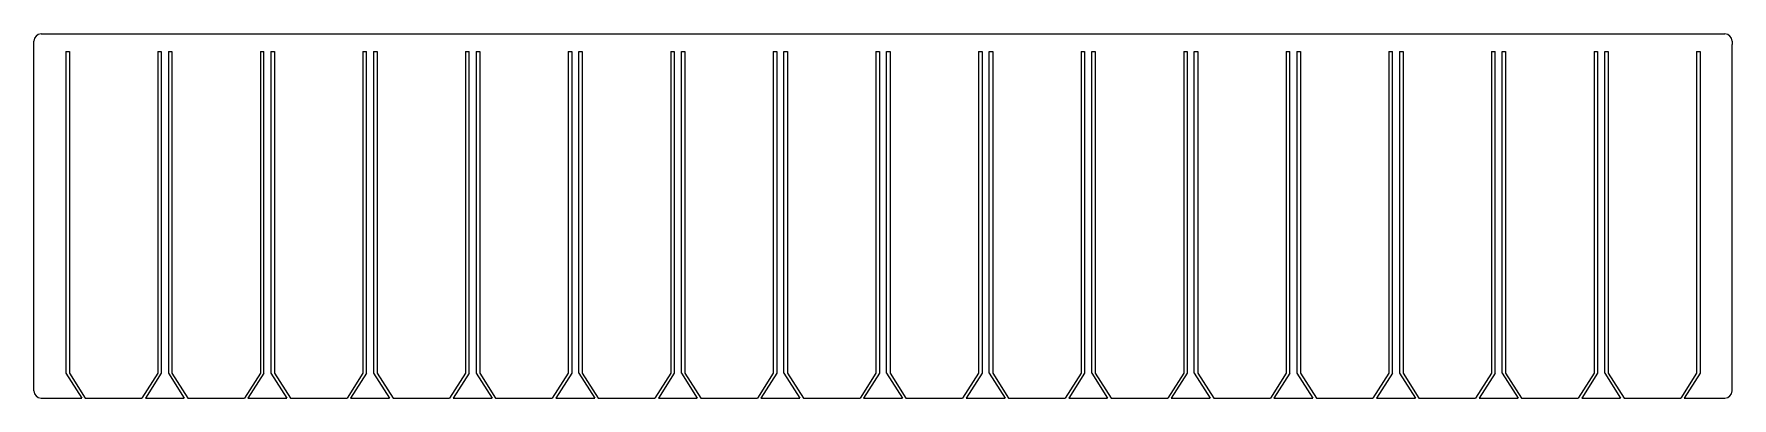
# Model space of a CAD drawing. Header units: millimetres. Extents: x 0 to 480, y 0 to 103.
import ezdxf

# ---------------------------------------------------------------- set-up
doc = ezdxf.new("R2010")
doc.units = ezdxf.units.MM
doc.layers.add('草图平面 01', color=7, linetype='Continuous')

msp = doc.modelspace()

# ---------------------------------------------------------------- linework, layer by layer
at = {"layer": '草图平面 01'}
for p, q in [((0, 100), (0, 101)), ((2, 103), (478, 103)), ((480, 101), (480, 100)), ((0, 2), (0, 100)), ((0, 7), (0, 98)), ((9, 98), (10, 98)), ((9, 98), (9, 7)), ((10, 98), (10, 7)), ((35, 98), (36, 98)), ((35, 98), (35, 7)), ((36, 98), (36, 7)), ((38, 98), (39, 98)), ((38, 98), (38, 7)), ((39, 98), (39, 7)), ((64, 98), (65, 98)), ((64, 98), (64, 7)), ((65, 7), (65, 98)), ((67, 98), (68, 98)), ((67, 98), (67, 7)), ((68, 98), (68, 7)), ((93, 98), (94, 98)), ((93, 98), (93, 7)), ((94, 7), (94, 98)), ((96, 98), (97, 98)), ((96, 98), (96, 7)), ((97, 98), (97, 7)), ((122, 98), (123, 98)), ((122, 98), (122, 7)), ((123, 7), (123, 98)), ((125, 98), (126, 98)), ((125, 98), (125, 7)), ((126, 98), (126, 7)), ((151, 98), (152, 98)), ((151, 98), (151, 7)), ((152, 98), (152, 7)), ((154, 98), (155, 98)), ((154, 7), (154, 98)), ((155, 98), (155, 7)), ((180, 98), (181, 98)), ((180, 98), (180, 7)), ((181, 98), (181, 7)), ((183, 98), (184, 98)), ((183, 7), (183, 98)), ((184, 98), (184, 7)), ((209, 98), (210, 98)), ((209, 98), (209, 7)), ((210, 98), (210, 7)), ((212, 98), (213, 98)), ((212, 7), (212, 98)), ((213, 98), (213, 7)), ((238, 98), (239, 98)), ((238, 98), (238, 7)), ((239, 98), (239, 7)), ((241, 98), (242, 98)), ((241, 7), (241, 98)), ((242, 98), (242, 7)), ((267, 98), (268, 98)), ((267, 98), (267, 7)), ((268, 98), (268, 7)), ((270, 98), (271, 98)), ((270, 7), (270, 98)), ((271, 98), (271, 7)), ((296, 98), (297, 98)), ((296, 98), (296, 7)), ((297, 98), (297, 7)), ((299, 98), (300, 98)), ((299, 7), (299, 98)), ((300, 98), (300, 7)), ((325, 98), (326, 98)), ((325, 98), (325, 7)), ((326, 98), (326, 7)), ((328, 98), (329, 98)), ((328, 7), (328, 98)), ((329, 98), (329, 7)), ((354, 98), (355, 98)), ((354, 98), (354, 7)), ((355, 7), (355, 98)), ((357, 98), (358, 98)), ((357, 98), (357, 7)), ((358, 98), (358, 7)), ((383, 98), (384, 98)), ((383, 98), (383, 7)), ((384, 7), (384, 98)), ((386, 98), (387, 98)), ((386, 98), (386, 7)), ((387, 98), (387, 7)), ((412, 98), (413, 98)), ((412, 98), (412, 7)), ((413, 7), (413, 98)), ((415, 98), (416, 98)), ((415, 7), (415, 98)), ((416, 98), (416, 7)), ((441, 98), (442, 98)), ((441, 98), (441, 7)), ((442, 98), (442, 7)), ((444, 98), (445, 98)), ((444, 7), (444, 98)), ((445, 98), (445, 7)), ((470, 98), (471, 98)), ((470, 98), (470, 7)), ((471, 98), (471, 7)), ((480, 2), (480, 100)), ((0, 2), (0, 7)), ((9, 7), (13.5, 0)), ((10, 7), (14.5, 0)), ((35, 7), (30.5, 0)), ((36, 7), (31.5, 0)), ((38, 7), (42.5, 0)), ((39, 7), (43.5, 0)), ((64, 7), (59.5, 0)), ((65, 7), (60.5, 0)), ((67, 7), (71.5, 0)), ((68, 7), (72.5, 0)), ((93, 7), (88.5, 0)), ((94, 7), (89.5, 0)), ((96, 7), (100.5, 0)), ((97, 7), (101.5, 0)), ((122, 7), (117.5, 0)), ((123, 7), (118.5, 0)), ((125, 7), (129.5, 0)), ((126, 7), (130.5, 0)), ((151, 7), (146.5, 0)), ((152, 7), (147.5, 0)), ((154, 7), (158.5, 0)), ((155, 7), (159.5, 0)), ((180, 7), (175.5, 0)), ((181, 7), (176.5, 0)), ((183, 7), (187.5, 0)), ((184, 7), (188.5, 0)), ((209, 7), (204.5, 0)), ((210, 7), (205.5, 0)), ((212, 7), (216.5, 0)), ((213, 7), (217.5, 0)), ((238, 7), (233.5, 0)), ((239, 7), (234.5, 0)), ((241, 7), (245.5, 0)), ((242, 7), (246.5, 0)), ((267, 7), (262.5, 0)), ((268, 7), (263.5, 0)), ((270, 7), (274.5, 0)), ((271, 7), (275.5, 0)), ((296, 7), (291.5, 0)), ((297, 7), (292.5, 0)), ((299, 7), (303.5, 0)), ((300, 7), (304.5, 0)), ((325, 7), (320.5, 0)), ((326, 7), (321.5, 0)), ((328, 7), (332.5, 0)), ((329, 7), (333.5, 0)), ((354, 7), (349.5, 0)), ((355, 7), (350.5, 0)), ((357, 7), (361.5, 0)), ((358, 7), (362.5, 0)), ((383, 7), (378.5, 0)), ((384, 7), (379.5, 0)), ((386, 7), (390.5, 0)), ((387, 7), (391.5, 0)), ((412, 7), (407.5, 0)), ((413, 7), (408.5, 0)), ((415, 7), (419.5, 0)), ((416, 7), (420.5, 0)), ((441, 7), (436.5, 0)), ((442, 7), (437.5, 0)), ((444, 7), (448.5, 0)), ((445, 7), (449.5, 0)), ((470, 7), (465.5, 0)), ((471, 7), (466.5, 0)), ((2, 0), (13.5, 0)), ((14.5, 0), (30.5, 0)), ((31.5, 0), (42.5, 0)), ((43.5, 0), (59.5, 0)), ((60.5, 0), (71.5, 0)), ((72.5, 0), (88.5, 0)), ((89.5, 0), (100.5, 0)), ((101.5, 0), (117.5, 0)), ((118.5, 0), (129.5, 0)), ((130.5, 0), (146.5, 0)), ((147.5, 0), (158.5, 0)), ((159.5, 0), (175.5, 0)), ((176.5, 0), (187.5, 0)), ((188.5, 0), (204.5, 0)), ((205.5, 0), (216.5, 0)), ((217.5, 0), (233.5, 0)), ((234.5, 0), (245.5, 0)), ((246.5, 0), (262.5, 0)), ((263.5, 0), (274.5, 0)), ((275.5, 0), (291.5, 0)), ((292.5, 0), (303.5, 0)), ((304.5, 0), (320.5, 0)), ((321.5, 0), (332.5, 0)), ((333.5, 0), (349.5, 0)), ((350.5, 0), (361.5, 0)), ((362.5, 0), (378.5, 0)), ((379.5, 0), (390.5, 0)), ((391.5, 0), (407.5, 0)), ((408.5, 0), (419.5, 0)), ((420.5, 0), (436.5, 0)), ((437.5, 0), (448.5, 0)), ((449.5, 0), (465.5, 0)), ((466.5, 0), (478, 0))]:
    msp.add_line(p, q, dxfattribs=at)
for centre, start, end in [((2, 101), 90, 180), ((478, 101), 360, 90), ((2, 2), 180, 270), ((478, 2), 270, 360)]:
    msp.add_arc(centre, 2, start, end, dxfattribs=at)

doc.saveas('drawing.dxf')
